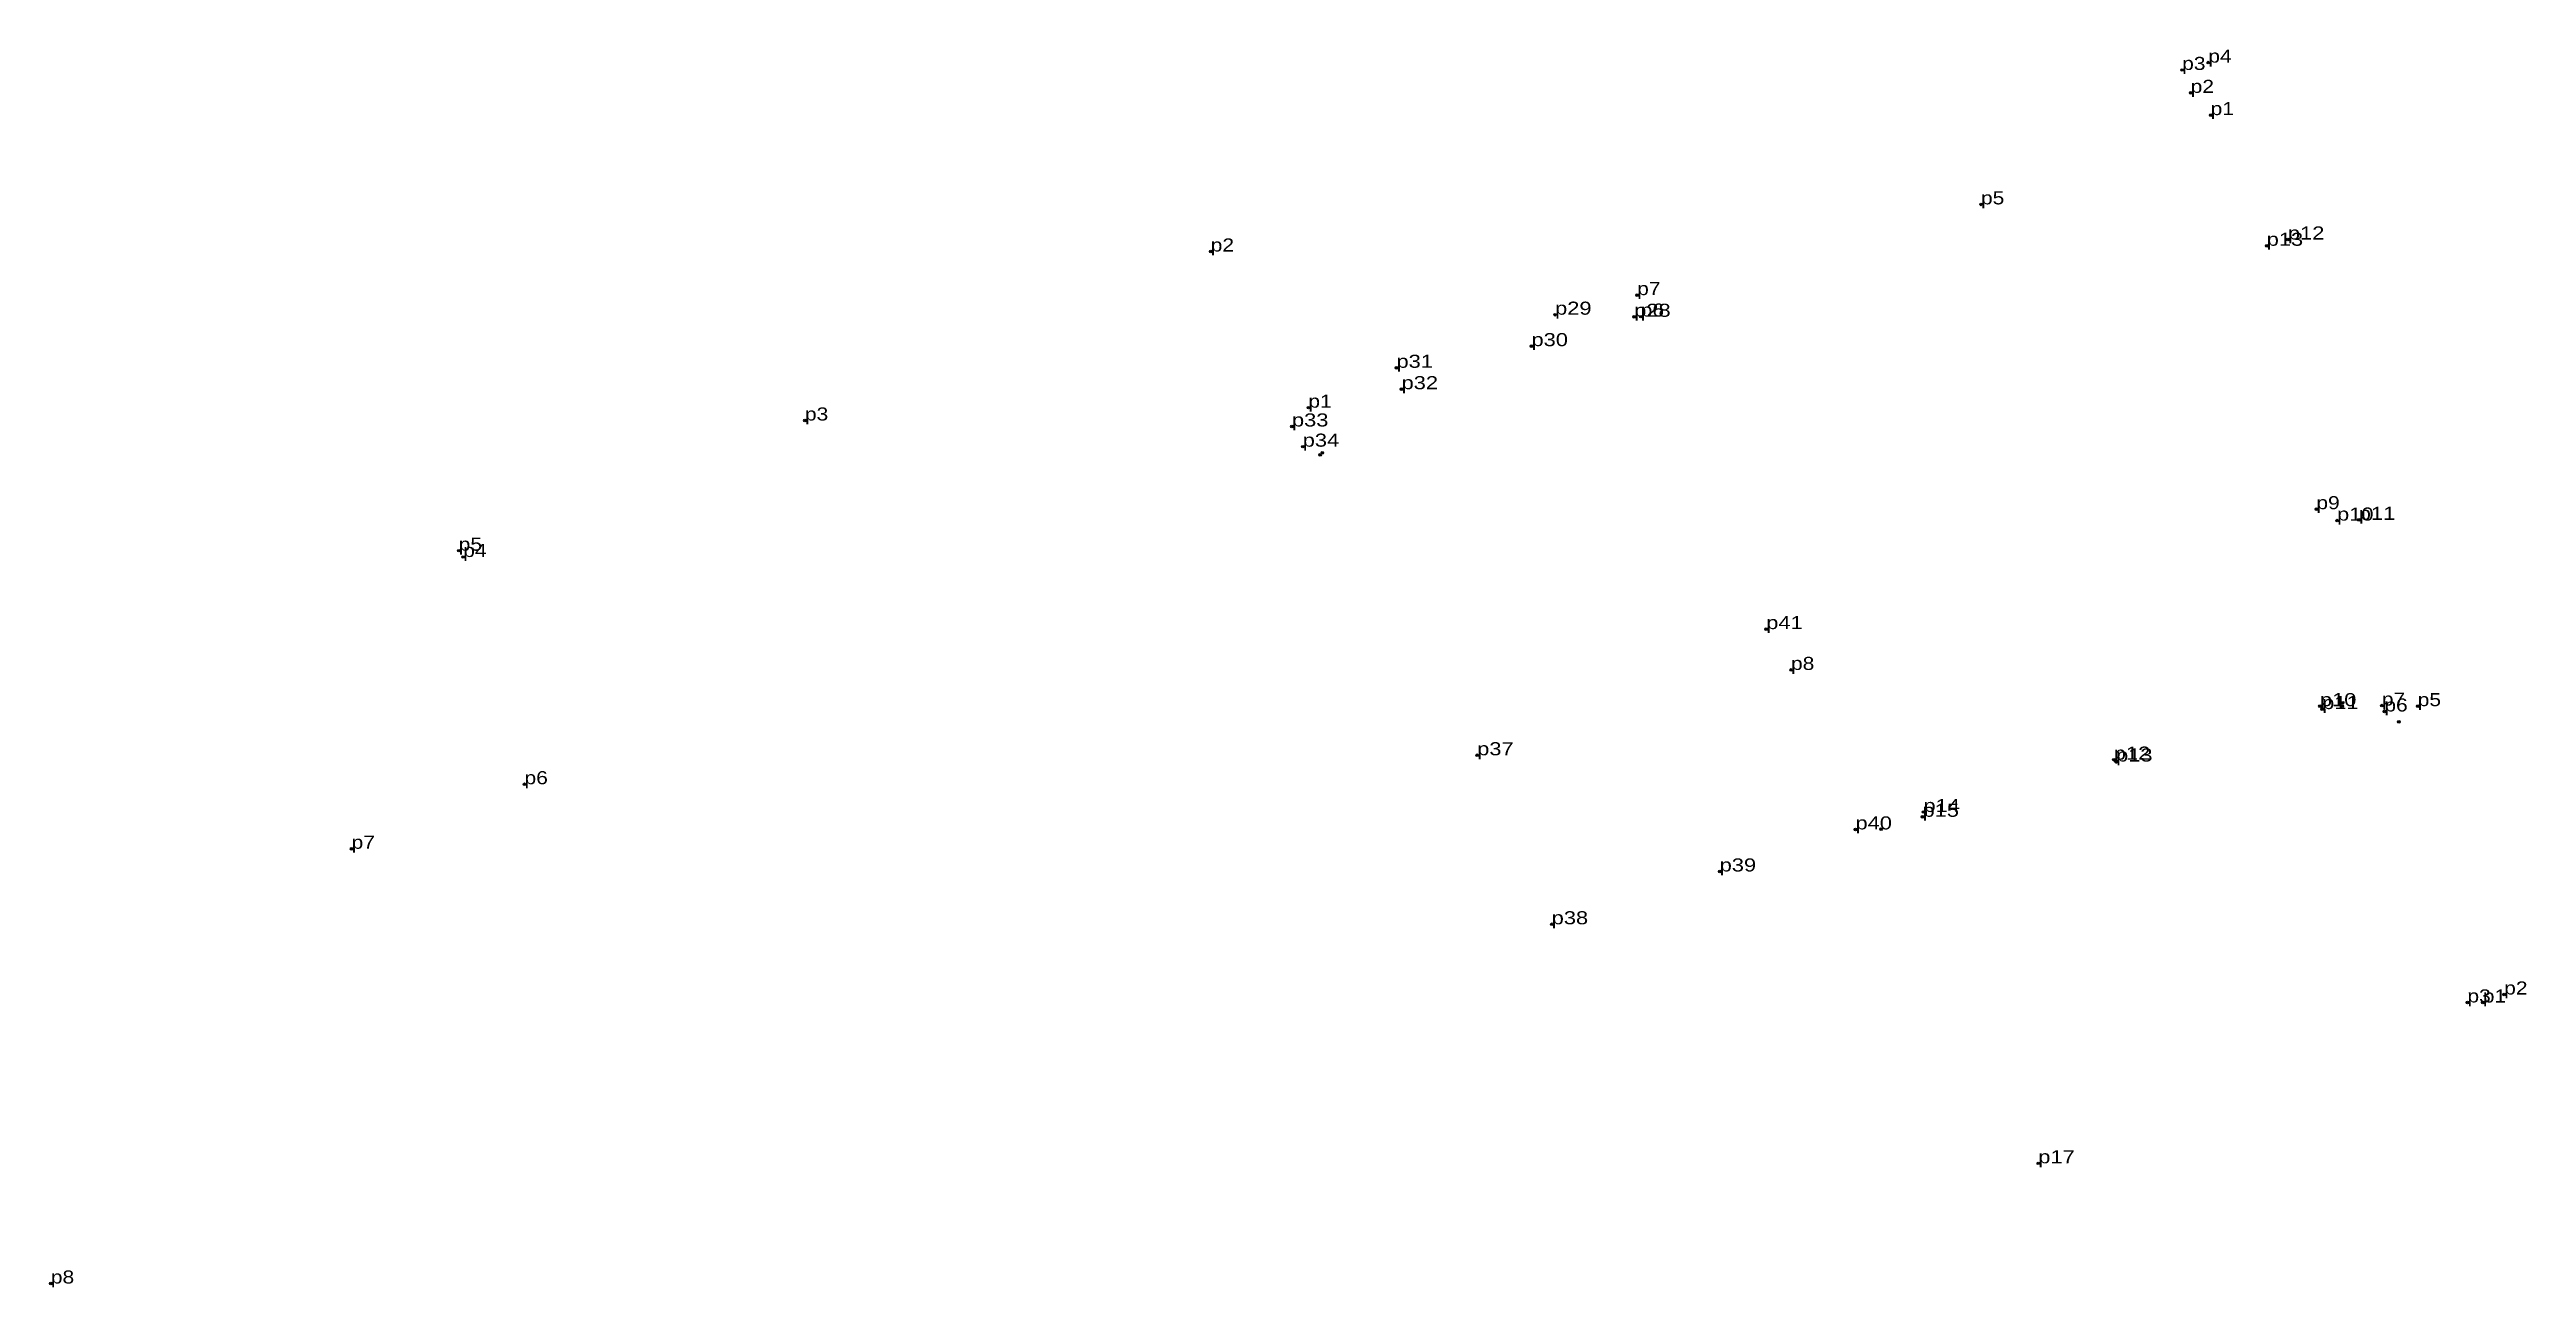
# Model space of a CAD drawing. Header units: metres. Extents: x 548753 to 549094, y 1839310 to 1839480.
import ezdxf

# ---------------------------------------------------------------- set-up
doc = ezdxf.new("R2010")
doc.units = ezdxf.units.M
doc.header["$LTSCALE"] = 0.72
doc.header["$PDMODE"] = 32
doc.header["$PDSIZE"] = 0.36
doc.layers.add('12', color=7, linetype='Continuous')
doc.layers.add('7', color=7, linetype='Continuous')

msp = doc.modelspace()

# ---------------------------------------------------------------- linework, layer by layer
at = {"layer": '7'}
for p in [(549046.74, 1839477.29), (549050.34, 1839478.31), (549047.91, 1839474.14), (549050.67, 1839471.08), (549019.04, 1839458.79), (549061.3, 1839453.95), (548912.98, 1839452.3), (549058.38, 1839453.09), (548960.39, 1839443.6), (548971.29, 1839443.31), (548971.7, 1839446.3), (548972.19, 1839443.33), (548957.15, 1839439.27), (548938.56, 1839436.29), (548939.26, 1839433.34), (548926.43, 1839430.8), (548857.11, 1839429.03), (548924.17, 1839428.21), (548925.65, 1839425.43), (548928.04, 1839424.31), (548928.35, 1839424.58), (549065.23, 1839416.82), (549068.07, 1839415.25), (549071.06, 1839415.35), (548809.44, 1839411.11), (548810.06, 1839410.24), (548989.47, 1839400.31), (548992.88, 1839394.69), (549065.71, 1839389.71), (549066.01, 1839389.3), (549068.76, 1839389.69), (549068.85, 1839390.18), (549074.24, 1839389.78), (549074.58, 1839388.97), (549079.17, 1839389.7), (549076.58, 1839387.54), (548949.67, 1839382.94), (549037.33, 1839382.33), (549037.64, 1839382.08), (548818.5, 1839378.95), (549011.12, 1839375.13), (549001.76, 1839372.73), (549005.28, 1839372.77), (549010.99, 1839374.47), (548794.69, 1839370.07), (548983.06, 1839366.94), (548959.93, 1839359.67), (549086.02, 1839348.91), (549088.14, 1839348.91), (549091.08, 1839350), (549026.93, 1839326.76), (548753.28, 1839310.21)]:
    msp.add_point(p, dxfattribs=at)

# ---------------------------------------------------------------- texts
at = {"layer": '12'}
for s, width, p in [('p3', 1.2, (549046.74, 1839477.3)), ('p4', 1.2, (549050.34, 1839478.31)), ('p2', 1.2, (549047.91, 1839474.14)), ('p1', 1.2, (549050.66, 1839471.08)), ('p5', 1.2, (549019.04, 1839458.79)), ('p2', 1.2, (548912.98, 1839452.3)), ('p2', 1.2, (548912.98, 1839452.3)), ('p2', 1.2, (548912.98, 1839452.3)), ('p2', 1.2, (548912.98, 1839452.3)), ('p13', 1.25, (549058.38, 1839453.09)), ('p12', 1.25, (549061.3, 1839453.95)), ('p7', 1.2, (548971.7, 1839446.3)), ('p29', 1.25, (548960.4, 1839443.6)), ('p29', 1.25, (548960.4, 1839443.6)), ('p29', 1.25, (548960.4, 1839443.6)), ('p29', 1.25, (548960.4, 1839443.6)), ('p29', 1.25, (548960.4, 1839443.6)), ('p29', 1.25, (548960.4, 1839443.6)), ('p29', 1.25, (548960.4, 1839443.6)), ('p29', 1.25, (548960.4, 1839443.6)), ('p28', 1.25, (548971.29, 1839443.31)), ('p28', 1.25, (548971.29, 1839443.31)), ('p28', 1.25, (548971.29, 1839443.31)), ('p28', 1.25, (548971.29, 1839443.31)), ('p28', 1.25, (548971.29, 1839443.31)), ('p28', 1.25, (548971.29, 1839443.31)), ('p28', 1.25, (548971.29, 1839443.31)), ('p28', 1.25, (548971.29, 1839443.31)), ('p6', 1.2, (548972.19, 1839443.34)), ('p30', 1.25, (548957.15, 1839439.27)), ('p30', 1.25, (548957.15, 1839439.27)), ('p30', 1.25, (548957.15, 1839439.27)), ('p30', 1.25, (548957.15, 1839439.27)), ('p30', 1.25, (548957.15, 1839439.27)), ('p30', 1.25, (548957.15, 1839439.27)), ('p30', 1.25, (548957.15, 1839439.27)), ('p30', 1.25, (548957.15, 1839439.27)), ('p31', 1.25, (548938.56, 1839436.29)), ('p31', 1.25, (548938.56, 1839436.29)), ('p31', 1.25, (548938.56, 1839436.29)), ('p31', 1.25, (548938.56, 1839436.29)), ('p31', 1.25, (548938.56, 1839436.29)), ('p31', 1.25, (548938.56, 1839436.29)), ('p31', 1.25, (548938.56, 1839436.29)), ('p31', 1.25, (548938.56, 1839436.29)), ('p32', 1.25, (548939.26, 1839433.34)), ('p32', 1.25, (548939.26, 1839433.34)), ('p32', 1.25, (548939.26, 1839433.34)), ('p32', 1.25, (548939.26, 1839433.34)), ('p32', 1.25, (548939.26, 1839433.34)), ('p32', 1.25, (548939.26, 1839433.34)), ('p32', 1.25, (548939.26, 1839433.34)), ('p32', 1.25, (548939.26, 1839433.34)), ('p3', 1.2, (548857.11, 1839429.03)), ('p3', 1.2, (548857.11, 1839429.03)), ('p3', 1.2, (548857.11, 1839429.03)), ('p3', 1.2, (548857.11, 1839429.03)), ('p33', 1.25, (548924.17, 1839428.21)), ('p33', 1.25, (548924.17, 1839428.21)), ('p33', 1.25, (548924.17, 1839428.21)), ('p33', 1.25, (548924.17, 1839428.21)), ('p33', 1.25, (548924.17, 1839428.21)), ('p33', 1.25, (548924.17, 1839428.21)), ('p33', 1.25, (548924.17, 1839428.21)), ('p33', 1.25, (548924.17, 1839428.21)), ('p1', 1.2, (548926.43, 1839430.8)), ('p1', 1.2, (548926.43, 1839430.8)), ('p1', 1.2, (548926.43, 1839430.8)), ('p1', 1.2, (548926.43, 1839430.8)), ('p34', 1.25, (548925.65, 1839425.43)), ('p34', 1.25, (548925.65, 1839425.43)), ('p34', 1.25, (548925.65, 1839425.43)), ('p34', 1.25, (548925.65, 1839425.43)), ('p34', 1.25, (548925.65, 1839425.43)), ('p34', 1.25, (548925.65, 1839425.43)), ('p34', 1.25, (548925.65, 1839425.43)), ('p34', 1.25, (548925.65, 1839425.43)), ('p35', 1.25, (548928.34, 1839424.58)), ('p35', 1.25, (548928.34, 1839424.58)), ('p35', 1.25, (548928.34, 1839424.58)), ('p35', 1.25, (548928.34, 1839424.58)), ('p35', 1.25, (548928.34, 1839424.58)), ('p35', 1.25, (548928.34, 1839424.58)), ('p35', 1.25, (548928.34, 1839424.58)), ('p35', 1.25, (548928.34, 1839424.58)), ('p36', 1.25, (548928.04, 1839424.31)), ('p36', 1.25, (548928.04, 1839424.31)), ('p36', 1.25, (548928.04, 1839424.31)), ('p36', 1.25, (548928.04, 1839424.31)), ('p36', 1.25, (548928.04, 1839424.31)), ('p36', 1.25, (548928.04, 1839424.31)), ('p36', 1.25, (548928.04, 1839424.31)), ('p36', 1.25, (548928.04, 1839424.31)), ('p9', 1.2, (549065.22, 1839416.82)), ('p10', 1.25, (549068.07, 1839415.25)), ('p11', 1.25, (549071.06, 1839415.35)), ('p5', 1.2, (548809.44, 1839411.11)), ('p5', 1.2, (548809.44, 1839411.11)), ('p5', 1.2, (548809.44, 1839411.11)), ('p5', 1.2, (548809.44, 1839411.11)), ('p4', 1.2, (548810.06, 1839410.24)), ('p4', 1.2, (548810.06, 1839410.24)), ('p4', 1.2, (548810.06, 1839410.24)), ('p4', 1.2, (548810.06, 1839410.24)), ('p41', 1.25, (548989.47, 1839400.31)), ('p41', 1.25, (548989.47, 1839400.31)), ('p41', 1.25, (548989.47, 1839400.31)), ('p41', 1.25, (548989.47, 1839400.31)), ('p41', 1.25, (548989.47, 1839400.31)), ('p41', 1.25, (548989.47, 1839400.31)), ('p41', 1.25, (548989.47, 1839400.31)), ('p41', 1.25, (548989.47, 1839400.31)), ('p8', 1.2, (548992.88, 1839394.69)), ('p10', 1.25, (549065.71, 1839389.7)), ('p10', 1.25, (549065.71, 1839389.7)), ('p10', 1.25, (549065.71, 1839389.7)), ('p10', 1.25, (549065.71, 1839389.7)), ('p10', 1.25, (549065.71, 1839389.7)), ('p10', 1.25, (549065.71, 1839389.7)), ('p10', 1.25, (549065.71, 1839389.7)), ('p10', 1.25, (549065.71, 1839389.7)), ('p11', 1.25, (549066.01, 1839389.3)), ('p11', 1.25, (549066.01, 1839389.3)), ('p11', 1.25, (549066.01, 1839389.3)), ('p11', 1.25, (549066.01, 1839389.3)), ('p11', 1.25, (549066.01, 1839389.3)), ('p11', 1.25, (549066.01, 1839389.3)), ('p11', 1.25, (549066.01, 1839389.3)), ('p11', 1.25, (549066.01, 1839389.3)), ('p9', 1.2, (549068.76, 1839389.69)), ('p9', 1.2, (549068.76, 1839389.69)), ('p9', 1.2, (549068.76, 1839389.69)), ('p9', 1.2, (549068.76, 1839389.69)), ('p9', 1.2, (549068.76, 1839389.69)), ('p9', 1.2, (549068.76, 1839389.69)), ('p9', 1.2, (549068.76, 1839389.69)), ('p9', 1.2, (549068.76, 1839389.69)), ('p8', 1.2, (549068.85, 1839390.18)), ('p8', 1.2, (549068.85, 1839390.18)), ('p8', 1.2, (549068.85, 1839390.18)), ('p8', 1.2, (549068.85, 1839390.18)), ('p8', 1.2, (549068.85, 1839390.18)), ('p8', 1.2, (549068.85, 1839390.18)), ('p8', 1.2, (549068.85, 1839390.18)), ('p8', 1.2, (549068.85, 1839390.18)), ('p7', 1.2, (549074.24, 1839389.78)), ('p7', 1.2, (549074.24, 1839389.78)), ('p7', 1.2, (549074.24, 1839389.78)), ('p7', 1.2, (549074.24, 1839389.78)), ('p7', 1.2, (549074.24, 1839389.78)), ('p7', 1.2, (549074.24, 1839389.78)), ('p7', 1.2, (549074.24, 1839389.78)), ('p7', 1.2, (549074.24, 1839389.78)), ('p6', 1.2, (549074.58, 1839388.97)), ('p6', 1.2, (549074.58, 1839388.97)), ('p6', 1.2, (549074.58, 1839388.97)), ('p6', 1.2, (549074.58, 1839388.97)), ('p6', 1.2, (549074.58, 1839388.97)), ('p6', 1.2, (549074.58, 1839388.97)), ('p6', 1.2, (549074.58, 1839388.97)), ('p6', 1.2, (549074.58, 1839388.97)), ('p4', 1.2, (549076.58, 1839387.54)), ('p4', 1.2, (549076.58, 1839387.54)), ('p4', 1.2, (549076.58, 1839387.54)), ('p4', 1.2, (549076.58, 1839387.54)), ('p4', 1.2, (549076.58, 1839387.54)), ('p4', 1.2, (549076.58, 1839387.54)), ('p4', 1.2, (549076.58, 1839387.54)), ('p4', 1.2, (549076.58, 1839387.54)), ('p5', 1.2, (549079.17, 1839389.7)), ('p5', 1.2, (549079.17, 1839389.7)), ('p5', 1.2, (549079.17, 1839389.7)), ('p5', 1.2, (549079.17, 1839389.7)), ('p5', 1.2, (549079.17, 1839389.7)), ('p5', 1.2, (549079.17, 1839389.7)), ('p5', 1.2, (549079.17, 1839389.7)), ('p5', 1.2, (549079.17, 1839389.7)), ('p37', 1.25, (548949.67, 1839382.94)), ('p37', 1.25, (548949.67, 1839382.94)), ('p37', 1.25, (548949.67, 1839382.94)), ('p37', 1.25, (548949.67, 1839382.94)), ('p37', 1.25, (548949.67, 1839382.94)), ('p37', 1.25, (548949.67, 1839382.94)), ('p37', 1.25, (548949.67, 1839382.94)), ('p37', 1.25, (548949.67, 1839382.94)), ('p12', 1.25, (549037.33, 1839382.34)), ('p12', 1.25, (549037.33, 1839382.34)), ('p12', 1.25, (549037.33, 1839382.34)), ('p12', 1.25, (549037.33, 1839382.34)), ('p12', 1.25, (549037.33, 1839382.34)), ('p12', 1.25, (549037.33, 1839382.34)), ('p12', 1.25, (549037.33, 1839382.34)), ('p12', 1.25, (549037.33, 1839382.34)), ('p13', 1.25, (549037.64, 1839382.08)), ('p13', 1.25, (549037.64, 1839382.08)), ('p13', 1.25, (549037.64, 1839382.08)), ('p13', 1.25, (549037.64, 1839382.08)), ('p13', 1.25, (549037.64, 1839382.08)), ('p13', 1.25, (549037.64, 1839382.08)), ('p13', 1.25, (549037.64, 1839382.08)), ('p13', 1.25, (549037.64, 1839382.08)), ('p6', 1.2, (548818.5, 1839378.95)), ('p6', 1.2, (548818.5, 1839378.95)), ('p6', 1.2, (548818.5, 1839378.95)), ('p6', 1.2, (548818.5, 1839378.95)), ('p15', 1.25, (549010.99, 1839374.47)), ('p15', 1.25, (549010.99, 1839374.47)), ('p15', 1.25, (549010.99, 1839374.47)), ('p15', 1.25, (549010.99, 1839374.47)), ('p15', 1.25, (549010.99, 1839374.47)), ('p15', 1.25, (549010.99, 1839374.47)), ('p15', 1.25, (549010.99, 1839374.47)), ('p15', 1.25, (549010.99, 1839374.47)), ('p14', 1.25, (549011.12, 1839375.13)), ('p14', 1.25, (549011.12, 1839375.13)), ('p14', 1.25, (549011.12, 1839375.13)), ('p14', 1.25, (549011.12, 1839375.13)), ('p14', 1.25, (549011.12, 1839375.13)), ('p14', 1.25, (549011.12, 1839375.13)), ('p14', 1.25, (549011.12, 1839375.13)), ('p14', 1.25, (549011.12, 1839375.13)), ('p7', 1.2, (548794.69, 1839370.07)), ('p7', 1.2, (548794.69, 1839370.07)), ('p7', 1.2, (548794.69, 1839370.07)), ('p7', 1.2, (548794.69, 1839370.07)), ('p40', 1.25, (549001.76, 1839372.73)), ('p40', 1.25, (549001.76, 1839372.73)), ('p40', 1.25, (549001.76, 1839372.73)), ('p40', 1.25, (549001.76, 1839372.73)), ('p40', 1.25, (549001.76, 1839372.73)), ('p40', 1.25, (549001.76, 1839372.73)), ('p40', 1.25, (549001.76, 1839372.73)), ('p40', 1.25, (549001.76, 1839372.73)), ('p16', 1.25, (549005.28, 1839372.78)), ('p16', 1.25, (549005.28, 1839372.78)), ('p16', 1.25, (549005.28, 1839372.78)), ('p16', 1.25, (549005.28, 1839372.78)), ('p16', 1.25, (549005.28, 1839372.78)), ('p16', 1.25, (549005.28, 1839372.78)), ('p16', 1.25, (549005.28, 1839372.78)), ('p16', 1.25, (549005.28, 1839372.78)), ('p39', 1.25, (548983.06, 1839366.94)), ('p39', 1.25, (548983.06, 1839366.94)), ('p39', 1.25, (548983.06, 1839366.94)), ('p39', 1.25, (548983.06, 1839366.94)), ('p39', 1.25, (548983.06, 1839366.94)), ('p39', 1.25, (548983.06, 1839366.94)), ('p39', 1.25, (548983.06, 1839366.94)), ('p39', 1.25, (548983.06, 1839366.94)), ('p38', 1.25, (548959.93, 1839359.67)), ('p38', 1.25, (548959.93, 1839359.67)), ('p38', 1.25, (548959.93, 1839359.67)), ('p38', 1.25, (548959.93, 1839359.67)), ('p38', 1.25, (548959.93, 1839359.67)), ('p38', 1.25, (548959.93, 1839359.67)), ('p38', 1.25, (548959.93, 1839359.67)), ('p38', 1.25, (548959.93, 1839359.67)), ('p2', 1.2, (549091.08, 1839350)), ('p2', 1.2, (549091.08, 1839350)), ('p2', 1.2, (549091.08, 1839350)), ('p2', 1.2, (549091.08, 1839350)), ('p2', 1.2, (549091.08, 1839350)), ('p2', 1.2, (549091.08, 1839350)), ('p2', 1.2, (549091.08, 1839350)), ('p2', 1.2, (549091.08, 1839350)), ('p3', 1.2, (549086.02, 1839348.91)), ('p3', 1.2, (549086.02, 1839348.91)), ('p3', 1.2, (549086.02, 1839348.91)), ('p3', 1.2, (549086.02, 1839348.91)), ('p3', 1.2, (549086.02, 1839348.91)), ('p3', 1.2, (549086.02, 1839348.91)), ('p3', 1.2, (549086.02, 1839348.91)), ('p3', 1.2, (549086.02, 1839348.91)), ('p1', 1.2, (549088.14, 1839348.9)), ('p1', 1.2, (549088.14, 1839348.9)), ('p1', 1.2, (549088.14, 1839348.9)), ('p1', 1.2, (549088.14, 1839348.9)), ('p1', 1.2, (549088.14, 1839348.9)), ('p1', 1.2, (549088.14, 1839348.9)), ('p1', 1.2, (549088.14, 1839348.9)), ('p1', 1.2, (549088.14, 1839348.9)), ('p17', 1.25, (549026.93, 1839326.76)), ('p17', 1.25, (549026.93, 1839326.76)), ('p17', 1.25, (549026.93, 1839326.76)), ('p17', 1.25, (549026.93, 1839326.76)), ('p17', 1.25, (549026.93, 1839326.76)), ('p17', 1.25, (549026.93, 1839326.76)), ('p17', 1.25, (549026.93, 1839326.76)), ('p17', 1.25, (549026.93, 1839326.76)), ('p8', 1.2, (548753.28, 1839310.21)), ('p8', 1.2, (548753.28, 1839310.21)), ('p8', 1.2, (548753.28, 1839310.21)), ('p8', 1.2, (548753.28, 1839310.21))]:
    msp.add_text(s, height=1.8, dxfattribs=dict(at, width=width)).set_placement(p)

doc.saveas('drawing.dxf')
